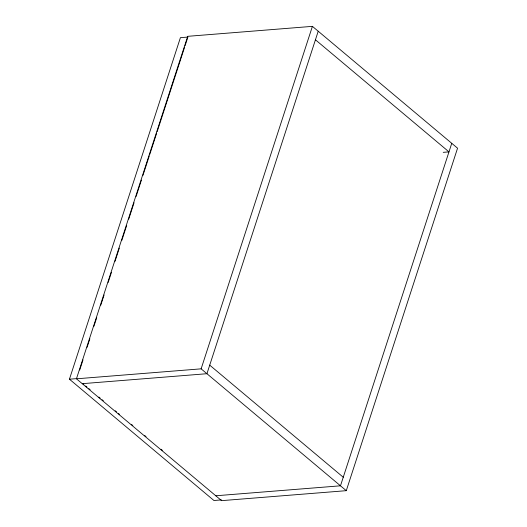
<?xml version="1.0" encoding="UTF-8"?>
<svg xmlns="http://www.w3.org/2000/svg" width="527" height="527" viewBox="0 0 527 527"><rect width="100%" height="100%" fill="white"/><g stroke="black" fill="none" stroke-linecap="round" stroke-linejoin="round"><path stroke-width="0.79" d="M221.426 499.906L213.942 500.505L69.439 379.203L180.412 37.667L187.889 37.068L185.096 45.665M76.441 378.808L187.724 36.323L312.412 26.35L457.561 148.192L346.285 490.677L221.59 500.65L76.441 378.808L201.13 368.841L346.285 490.677M79.709 370.007L83.016 359.849M87.074 347.346L89.867 338.742M93.931 326.239L96.724 317.643M100.789 305.14L104.089 294.982M108.154 282.472L111.454 272.314M115.011 261.372L119.326 248.085M121.869 240.272L126.691 225.418M128.72 219.166L134.056 202.757M136.085 196.505L141.42 180.089M142.942 175.399L149.293 155.86M149.8 154.299L156.657 133.199M157.165 131.638L184.588 47.226M201.13 368.841L312.412 26.35M318.222 31.225L206.94 373.709L82.245 383.682M451.758 143.318L340.475 485.808L215.787 495.775M443.233 152.336L448.978 151.881L315.436 39.788M69.439 379.203L76.916 378.603M209.72 365.152L343.255 477.245M82.574 383.353L83.833 384.407M85.717 385.988L86.968 387.042M88.859 388.623L90.11 389.677M98.911 397.062L100.163 398.116M102.047 399.703L103.305 400.757M115.242 410.777L116.5 411.831M118.384 413.412L119.642 414.466M131.579 424.485L132.837 425.539M144.773 435.565L146.032 436.619M161.11 449.274L162.362 450.328"/></g></svg>
